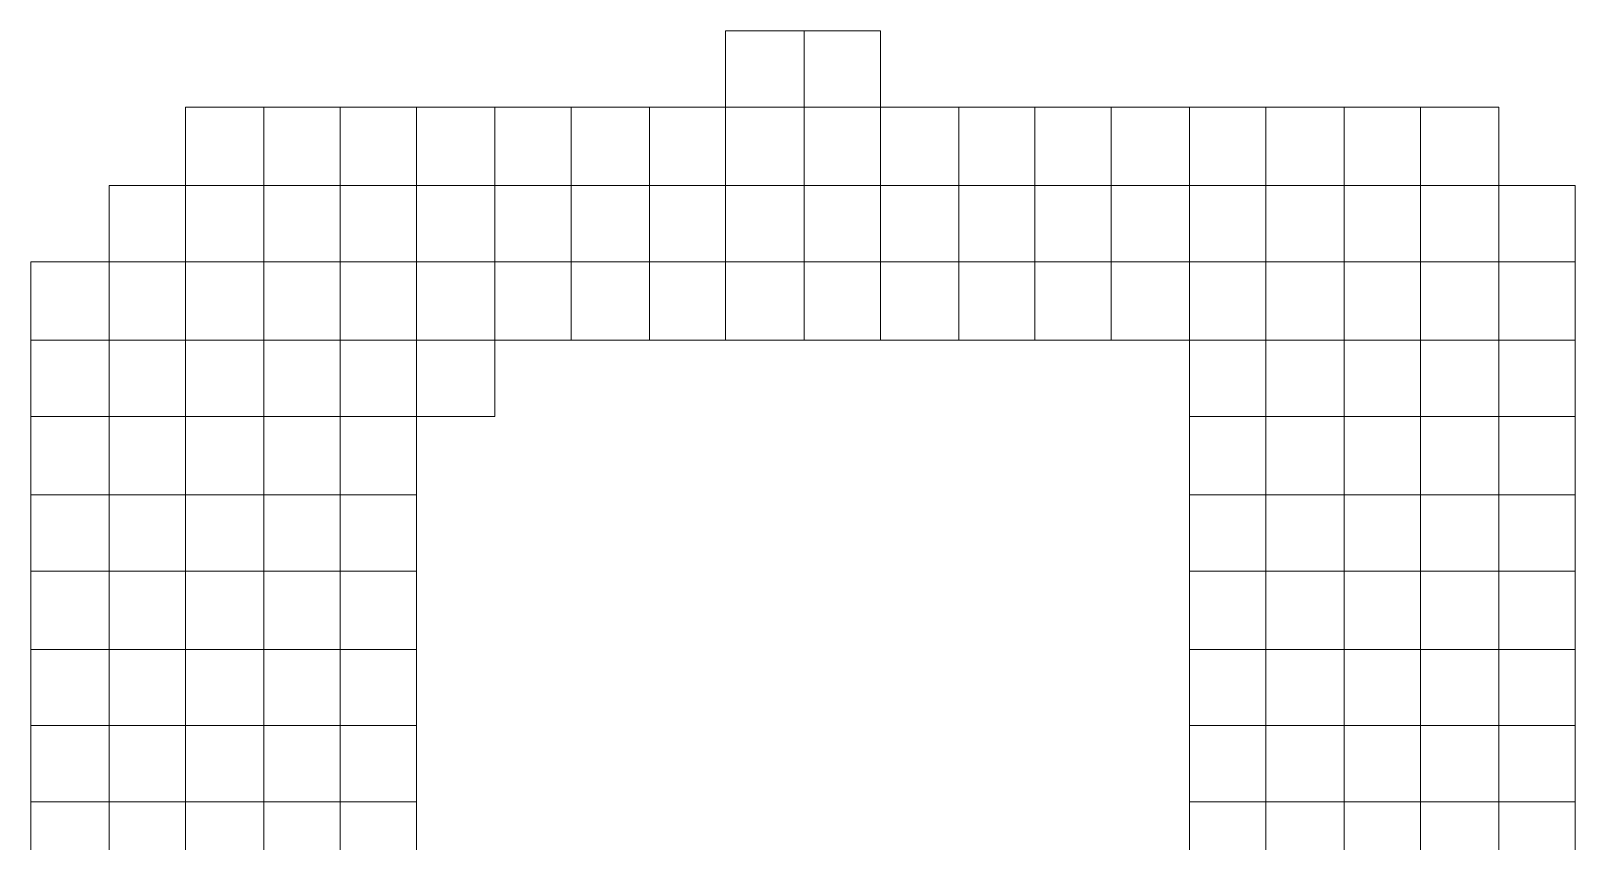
# Model space of a CAD drawing. Header units: millimetres. Extents: x -139 to 75, y -28 to 93.
# Drawn here: x -92.636 to -90.835, y 52.281 to 53.226 of the extents above; entities that cross this region are included whole.
import ezdxf

# ---------------------------------------------------------------- set-up
doc = ezdxf.new("R2010")
doc.units = ezdxf.units.MM
doc.header["$MEASUREMENT"] = 0
doc.layers.add('Layer 1', color=7, linetype='Continuous')

msp = doc.modelspace()

# ---------------------------------------------------------------- linework, layer by layer
at = {"layer": 'Layer 1', "color": 136, "lineweight": 0}
for points in [[(-91.8261, 53.1373), (-91.8261, 53.1373), (-91.8261, 53.2262), (-91.8261, 53.2262), (-91.8261, 53.2262), (-91.8261, 53.2262), (-91.7346, 53.2262), (-91.7346, 53.2262), (-91.7346, 53.2262), (-91.7346, 53.2262), (-91.7346, 53.1373), (-91.7346, 53.1373), (-91.7346, 53.1373), (-91.7346, 53.1373), (-91.8261, 53.1373), (-91.8261, 53.1373)], [(-91.7346, 53.1373), (-91.7346, 53.1373), (-91.7346, 53.2262), (-91.7346, 53.2262), (-91.7346, 53.2262), (-91.7346, 53.2262), (-91.6457, 53.2262), (-91.6457, 53.2262), (-91.6457, 53.2262), (-91.6457, 53.2262), (-91.6457, 53.1373), (-91.6457, 53.1373), (-91.6457, 53.1373), (-91.6457, 53.1373), (-91.7346, 53.1373), (-91.7346, 53.1373)], [(-92.456, 53.0459), (-92.456, 53.0459), (-92.456, 53.1373), (-92.456, 53.1373), (-92.456, 53.1373), (-92.456, 53.1373), (-92.3646, 53.1373), (-92.3646, 53.1373), (-92.3646, 53.1373), (-92.3646, 53.1373), (-92.3646, 53.0459), (-92.3646, 53.0459), (-92.3646, 53.0459), (-92.3646, 53.0459), (-92.456, 53.0459), (-92.456, 53.0459)], [(-92.3646, 53.0459), (-92.3646, 53.0459), (-92.3646, 53.1373), (-92.3646, 53.1373), (-92.3646, 53.1373), (-92.3646, 53.1373), (-92.2757, 53.1373), (-92.2757, 53.1373), (-92.2757, 53.1373), (-92.2757, 53.1373), (-92.2757, 53.0459), (-92.2757, 53.0459), (-92.2757, 53.0459), (-92.2757, 53.0459), (-92.3646, 53.0459), (-92.3646, 53.0459)], [(-92.2757, 53.0459), (-92.2757, 53.0459), (-92.2757, 53.1373), (-92.2757, 53.1373), (-92.2757, 53.1373), (-92.2757, 53.1373), (-92.1868, 53.1373), (-92.1868, 53.1373), (-92.1868, 53.1373), (-92.1868, 53.1373), (-92.1868, 53.0459), (-92.1868, 53.0459), (-92.1868, 53.0459), (-92.1868, 53.0459), (-92.2757, 53.0459), (-92.2757, 53.0459)], [(-92.1868, 53.0459), (-92.1868, 53.0459), (-92.1868, 53.1373), (-92.1868, 53.1373), (-92.1868, 53.1373), (-92.1868, 53.1373), (-92.0953, 53.1373), (-92.0953, 53.1373), (-92.0953, 53.1373), (-92.0953, 53.1373), (-92.0953, 53.0459), (-92.0953, 53.0459), (-92.0953, 53.0459), (-92.0953, 53.0459), (-92.1868, 53.0459), (-92.1868, 53.0459)], [(-92.0953, 53.0459), (-92.0953, 53.0459), (-92.0953, 53.1373), (-92.0953, 53.1373), (-92.0953, 53.1373), (-92.0953, 53.1373), (-92.0064, 53.1373), (-92.0064, 53.1373), (-92.0064, 53.1373), (-92.0064, 53.1373), (-92.0064, 53.0459), (-92.0064, 53.0459), (-92.0064, 53.0459), (-92.0064, 53.0459), (-92.0953, 53.0459), (-92.0953, 53.0459)], [(-92.0064, 53.0459), (-92.0064, 53.0459), (-92.0064, 53.1373), (-92.0064, 53.1373), (-92.0064, 53.1373), (-92.0064, 53.1373), (-91.915, 53.1373), (-91.915, 53.1373), (-91.915, 53.1373), (-91.915, 53.1373), (-91.915, 53.0459), (-91.915, 53.0459), (-91.915, 53.0459), (-91.915, 53.0459), (-92.0064, 53.0459), (-92.0064, 53.0459)], [(-91.915, 53.0459), (-91.915, 53.0459), (-91.915, 53.1373), (-91.915, 53.1373), (-91.915, 53.1373), (-91.915, 53.1373), (-91.8261, 53.1373), (-91.8261, 53.1373), (-91.8261, 53.1373), (-91.8261, 53.1373), (-91.8261, 53.0459), (-91.8261, 53.0459), (-91.8261, 53.0459), (-91.8261, 53.0459), (-91.915, 53.0459), (-91.915, 53.0459)], [(-91.8261, 53.0459), (-91.8261, 53.0459), (-91.8261, 53.1373), (-91.8261, 53.1373), (-91.8261, 53.1373), (-91.8261, 53.1373), (-91.7346, 53.1373), (-91.7346, 53.1373), (-91.7346, 53.1373), (-91.7346, 53.1373), (-91.7346, 53.0459), (-91.7346, 53.0459), (-91.7346, 53.0459), (-91.7346, 53.0459), (-91.8261, 53.0459), (-91.8261, 53.0459)], [(-91.7346, 53.0459), (-91.7346, 53.0459), (-91.7346, 53.1373), (-91.7346, 53.1373), (-91.7346, 53.1373), (-91.7346, 53.1373), (-91.6457, 53.1373), (-91.6457, 53.1373), (-91.6457, 53.1373), (-91.6457, 53.1373), (-91.6457, 53.0459), (-91.6457, 53.0459), (-91.6457, 53.0459), (-91.6457, 53.0459), (-91.7346, 53.0459), (-91.7346, 53.0459)], [(-91.6457, 53.0459), (-91.6457, 53.0459), (-91.6457, 53.1373), (-91.6457, 53.1373), (-91.6457, 53.1373), (-91.6457, 53.1373), (-91.5543, 53.1373), (-91.5543, 53.1373), (-91.5543, 53.1373), (-91.5543, 53.1373), (-91.5543, 53.0459), (-91.5543, 53.0459), (-91.5543, 53.0459), (-91.5543, 53.0459), (-91.6457, 53.0459), (-91.6457, 53.0459)], [(-91.5543, 53.0459), (-91.5543, 53.0459), (-91.5543, 53.1373), (-91.5543, 53.1373), (-91.5543, 53.1373), (-91.5543, 53.1373), (-91.4654, 53.1373), (-91.4654, 53.1373), (-91.4654, 53.1373), (-91.4654, 53.1373), (-91.4654, 53.0459), (-91.4654, 53.0459), (-91.4654, 53.0459), (-91.4654, 53.0459), (-91.5543, 53.0459), (-91.5543, 53.0459)], [(-91.4654, 53.0459), (-91.4654, 53.0459), (-91.4654, 53.1373), (-91.4654, 53.1373), (-91.4654, 53.1373), (-91.4654, 53.1373), (-91.3765, 53.1373), (-91.3765, 53.1373), (-91.3765, 53.1373), (-91.3765, 53.1373), (-91.3765, 53.0459), (-91.3765, 53.0459), (-91.3765, 53.0459), (-91.3765, 53.0459), (-91.4654, 53.0459), (-91.4654, 53.0459)], [(-91.3765, 53.0459), (-91.3765, 53.0459), (-91.3765, 53.1373), (-91.3765, 53.1373), (-91.3765, 53.1373), (-91.3765, 53.1373), (-91.2851, 53.1373), (-91.2851, 53.1373), (-91.2851, 53.1373), (-91.2851, 53.1373), (-91.2851, 53.0459), (-91.2851, 53.0459), (-91.2851, 53.0459), (-91.2851, 53.0459), (-91.3765, 53.0459), (-91.3765, 53.0459)], [(-91.2851, 53.0459), (-91.2851, 53.0459), (-91.2851, 53.1373), (-91.2851, 53.1373), (-91.2851, 53.1373), (-91.2851, 53.1373), (-91.1962, 53.1373), (-91.1962, 53.1373), (-91.1962, 53.1373), (-91.1962, 53.1373), (-91.1962, 53.0459), (-91.1962, 53.0459), (-91.1962, 53.0459), (-91.1962, 53.0459), (-91.2851, 53.0459), (-91.2851, 53.0459)], [(-91.1962, 53.0459), (-91.1962, 53.0459), (-91.1962, 53.1373), (-91.1962, 53.1373), (-91.1962, 53.1373), (-91.1962, 53.1373), (-91.1047, 53.1373), (-91.1047, 53.1373), (-91.1047, 53.1373), (-91.1047, 53.1373), (-91.1047, 53.0459), (-91.1047, 53.0459), (-91.1047, 53.0459), (-91.1047, 53.0459), (-91.1962, 53.0459), (-91.1962, 53.0459)], [(-91.1047, 53.0459), (-91.1047, 53.0459), (-91.1047, 53.1373), (-91.1047, 53.1373), (-91.1047, 53.1373), (-91.1047, 53.1373), (-91.0158, 53.1373), (-91.0158, 53.1373), (-91.0158, 53.1373), (-91.0158, 53.1373), (-91.0158, 53.0459), (-91.0158, 53.0459), (-91.0158, 53.0459), (-91.0158, 53.0459), (-91.1047, 53.0459), (-91.1047, 53.0459)], [(-91.0158, 53.0459), (-91.0158, 53.0459), (-91.0158, 53.1373), (-91.0158, 53.1373), (-91.0158, 53.1373), (-91.0158, 53.1373), (-90.9244, 53.1373), (-90.9244, 53.1373), (-90.9244, 53.1373), (-90.9244, 53.1373), (-90.9244, 53.0459), (-90.9244, 53.0459), (-90.9244, 53.0459), (-90.9244, 53.0459), (-91.0158, 53.0459), (-91.0158, 53.0459)], [(-92.5449, 52.957), (-92.5449, 52.957), (-92.5449, 53.0459), (-92.5449, 53.0459), (-92.5449, 53.0459), (-92.5449, 53.0459), (-92.456, 53.0459), (-92.456, 53.0459), (-92.456, 53.0459), (-92.456, 53.0459), (-92.456, 52.957), (-92.456, 52.957), (-92.456, 52.957), (-92.456, 52.957), (-92.5449, 52.957), (-92.5449, 52.957)], [(-92.456, 52.957), (-92.456, 52.957), (-92.456, 53.0459), (-92.456, 53.0459), (-92.456, 53.0459), (-92.456, 53.0459), (-92.3646, 53.0459), (-92.3646, 53.0459), (-92.3646, 53.0459), (-92.3646, 53.0459), (-92.3646, 52.957), (-92.3646, 52.957), (-92.3646, 52.957), (-92.3646, 52.957), (-92.456, 52.957), (-92.456, 52.957)], [(-92.3646, 52.957), (-92.3646, 52.957), (-92.3646, 53.0459), (-92.3646, 53.0459), (-92.3646, 53.0459), (-92.3646, 53.0459), (-92.2757, 53.0459), (-92.2757, 53.0459), (-92.2757, 53.0459), (-92.2757, 53.0459), (-92.2757, 52.957), (-92.2757, 52.957), (-92.2757, 52.957), (-92.2757, 52.957), (-92.3646, 52.957), (-92.3646, 52.957)], [(-92.2757, 52.957), (-92.2757, 52.957), (-92.2757, 53.0459), (-92.2757, 53.0459), (-92.2757, 53.0459), (-92.2757, 53.0459), (-92.1868, 53.0459), (-92.1868, 53.0459), (-92.1868, 53.0459), (-92.1868, 53.0459), (-92.1868, 52.957), (-92.1868, 52.957), (-92.1868, 52.957), (-92.1868, 52.957), (-92.2757, 52.957), (-92.2757, 52.957)], [(-92.1868, 52.957), (-92.1868, 52.957), (-92.1868, 53.0459), (-92.1868, 53.0459), (-92.1868, 53.0459), (-92.1868, 53.0459), (-92.0953, 53.0459), (-92.0953, 53.0459), (-92.0953, 53.0459), (-92.0953, 53.0459), (-92.0953, 52.957), (-92.0953, 52.957), (-92.0953, 52.957), (-92.0953, 52.957), (-92.1868, 52.957), (-92.1868, 52.957)], [(-92.0953, 52.957), (-92.0953, 52.957), (-92.0953, 53.0459), (-92.0953, 53.0459), (-92.0953, 53.0459), (-92.0953, 53.0459), (-92.0064, 53.0459), (-92.0064, 53.0459), (-92.0064, 53.0459), (-92.0064, 53.0459), (-92.0064, 52.957), (-92.0064, 52.957), (-92.0064, 52.957), (-92.0064, 52.957), (-92.0953, 52.957), (-92.0953, 52.957)], [(-92.0064, 52.957), (-92.0064, 52.957), (-92.0064, 53.0459), (-92.0064, 53.0459), (-92.0064, 53.0459), (-92.0064, 53.0459), (-91.915, 53.0459), (-91.915, 53.0459), (-91.915, 53.0459), (-91.915, 53.0459), (-91.915, 52.957), (-91.915, 52.957), (-91.915, 52.957), (-91.915, 52.957), (-92.0064, 52.957), (-92.0064, 52.957)], [(-91.915, 52.957), (-91.915, 52.957), (-91.915, 53.0459), (-91.915, 53.0459), (-91.915, 53.0459), (-91.915, 53.0459), (-91.8261, 53.0459), (-91.8261, 53.0459), (-91.8261, 53.0459), (-91.8261, 53.0459), (-91.8261, 52.957), (-91.8261, 52.957), (-91.8261, 52.957), (-91.8261, 52.957), (-91.915, 52.957), (-91.915, 52.957)], [(-91.8261, 52.957), (-91.8261, 52.957), (-91.8261, 53.0459), (-91.8261, 53.0459), (-91.8261, 53.0459), (-91.8261, 53.0459), (-91.7346, 53.0459), (-91.7346, 53.0459), (-91.7346, 53.0459), (-91.7346, 53.0459), (-91.7346, 52.957), (-91.7346, 52.957), (-91.7346, 52.957), (-91.7346, 52.957), (-91.8261, 52.957), (-91.8261, 52.957)], [(-91.7346, 52.957), (-91.7346, 52.957), (-91.7346, 53.0459), (-91.7346, 53.0459), (-91.7346, 53.0459), (-91.7346, 53.0459), (-91.6457, 53.0459), (-91.6457, 53.0459), (-91.6457, 53.0459), (-91.6457, 53.0459), (-91.6457, 52.957), (-91.6457, 52.957), (-91.6457, 52.957), (-91.6457, 52.957), (-91.7346, 52.957), (-91.7346, 52.957)], [(-91.6457, 52.957), (-91.6457, 52.957), (-91.6457, 53.0459), (-91.6457, 53.0459), (-91.6457, 53.0459), (-91.6457, 53.0459), (-91.5543, 53.0459), (-91.5543, 53.0459), (-91.5543, 53.0459), (-91.5543, 53.0459), (-91.5543, 52.957), (-91.5543, 52.957), (-91.5543, 52.957), (-91.5543, 52.957), (-91.6457, 52.957), (-91.6457, 52.957)], [(-91.5543, 52.957), (-91.5543, 52.957), (-91.5543, 53.0459), (-91.5543, 53.0459), (-91.5543, 53.0459), (-91.5543, 53.0459), (-91.4654, 53.0459), (-91.4654, 53.0459), (-91.4654, 53.0459), (-91.4654, 53.0459), (-91.4654, 52.957), (-91.4654, 52.957), (-91.4654, 52.957), (-91.4654, 52.957), (-91.5543, 52.957), (-91.5543, 52.957)], [(-91.4654, 52.957), (-91.4654, 52.957), (-91.4654, 53.0459), (-91.4654, 53.0459), (-91.4654, 53.0459), (-91.4654, 53.0459), (-91.3765, 53.0459), (-91.3765, 53.0459), (-91.3765, 53.0459), (-91.3765, 53.0459), (-91.3765, 52.957), (-91.3765, 52.957), (-91.3765, 52.957), (-91.3765, 52.957), (-91.4654, 52.957), (-91.4654, 52.957)], [(-91.3765, 52.957), (-91.3765, 52.957), (-91.3765, 53.0459), (-91.3765, 53.0459), (-91.3765, 53.0459), (-91.3765, 53.0459), (-91.2851, 53.0459), (-91.2851, 53.0459), (-91.2851, 53.0459), (-91.2851, 53.0459), (-91.2851, 52.957), (-91.2851, 52.957), (-91.2851, 52.957), (-91.2851, 52.957), (-91.3765, 52.957), (-91.3765, 52.957)], [(-91.2851, 52.957), (-91.2851, 52.957), (-91.2851, 53.0459), (-91.2851, 53.0459), (-91.2851, 53.0459), (-91.2851, 53.0459), (-91.1962, 53.0459), (-91.1962, 53.0459), (-91.1962, 53.0459), (-91.1962, 53.0459), (-91.1962, 52.957), (-91.1962, 52.957), (-91.1962, 52.957), (-91.1962, 52.957), (-91.2851, 52.957), (-91.2851, 52.957)], [(-91.1962, 52.957), (-91.1962, 52.957), (-91.1962, 53.0459), (-91.1962, 53.0459), (-91.1962, 53.0459), (-91.1962, 53.0459), (-91.1047, 53.0459), (-91.1047, 53.0459), (-91.1047, 53.0459), (-91.1047, 53.0459), (-91.1047, 52.957), (-91.1047, 52.957), (-91.1047, 52.957), (-91.1047, 52.957), (-91.1962, 52.957), (-91.1962, 52.957)], [(-91.1047, 52.957), (-91.1047, 52.957), (-91.1047, 53.0459), (-91.1047, 53.0459), (-91.1047, 53.0459), (-91.1047, 53.0459), (-91.0158, 53.0459), (-91.0158, 53.0459), (-91.0158, 53.0459), (-91.0158, 53.0459), (-91.0158, 52.957), (-91.0158, 52.957), (-91.0158, 52.957), (-91.0158, 52.957), (-91.1047, 52.957), (-91.1047, 52.957)], [(-91.0158, 52.957), (-91.0158, 52.957), (-91.0158, 53.0459), (-91.0158, 53.0459), (-91.0158, 53.0459), (-91.0158, 53.0459), (-90.9244, 53.0459), (-90.9244, 53.0459), (-90.9244, 53.0459), (-90.9244, 53.0459), (-90.9244, 52.957), (-90.9244, 52.957), (-90.9244, 52.957), (-90.9244, 52.957), (-91.0158, 52.957), (-91.0158, 52.957)], [(-90.9244, 52.957), (-90.9244, 52.957), (-90.9244, 53.0459), (-90.9244, 53.0459), (-90.9244, 53.0459), (-90.9244, 53.0459), (-90.8355, 53.0459), (-90.8355, 53.0459), (-90.8355, 53.0459), (-90.8355, 53.0459), (-90.8355, 52.957), (-90.8355, 52.957), (-90.8355, 52.957), (-90.8355, 52.957), (-90.9244, 52.957), (-90.9244, 52.957)], [(-92.6363, 52.8655), (-92.6363, 52.8655), (-92.6363, 52.957), (-92.6363, 52.957), (-92.6363, 52.957), (-92.6363, 52.957), (-92.5449, 52.957), (-92.5449, 52.957), (-92.5449, 52.957), (-92.5449, 52.957), (-92.5449, 52.8655), (-92.5449, 52.8655), (-92.5449, 52.8655), (-92.5449, 52.8655), (-92.6363, 52.8655), (-92.6363, 52.8655)], [(-92.5449, 52.8655), (-92.5449, 52.8655), (-92.5449, 52.957), (-92.5449, 52.957), (-92.5449, 52.957), (-92.5449, 52.957), (-92.456, 52.957), (-92.456, 52.957), (-92.456, 52.957), (-92.456, 52.957), (-92.456, 52.8655), (-92.456, 52.8655), (-92.456, 52.8655), (-92.456, 52.8655), (-92.5449, 52.8655), (-92.5449, 52.8655)], [(-92.456, 52.8655), (-92.456, 52.8655), (-92.456, 52.957), (-92.456, 52.957), (-92.456, 52.957), (-92.456, 52.957), (-92.3646, 52.957), (-92.3646, 52.957), (-92.3646, 52.957), (-92.3646, 52.957), (-92.3646, 52.8655), (-92.3646, 52.8655), (-92.3646, 52.8655), (-92.3646, 52.8655), (-92.456, 52.8655), (-92.456, 52.8655)], [(-92.3646, 52.8655), (-92.3646, 52.8655), (-92.3646, 52.957), (-92.3646, 52.957), (-92.3646, 52.957), (-92.3646, 52.957), (-92.2757, 52.957), (-92.2757, 52.957), (-92.2757, 52.957), (-92.2757, 52.957), (-92.2757, 52.8655), (-92.2757, 52.8655), (-92.2757, 52.8655), (-92.2757, 52.8655), (-92.3646, 52.8655), (-92.3646, 52.8655)], [(-92.2757, 52.8655), (-92.2757, 52.8655), (-92.2757, 52.957), (-92.2757, 52.957), (-92.2757, 52.957), (-92.2757, 52.957), (-92.1868, 52.957), (-92.1868, 52.957), (-92.1868, 52.957), (-92.1868, 52.957), (-92.1868, 52.8655), (-92.1868, 52.8655), (-92.1868, 52.8655), (-92.1868, 52.8655), (-92.2757, 52.8655), (-92.2757, 52.8655)], [(-92.1868, 52.8655), (-92.1868, 52.8655), (-92.1868, 52.957), (-92.1868, 52.957), (-92.1868, 52.957), (-92.1868, 52.957), (-92.0953, 52.957), (-92.0953, 52.957), (-92.0953, 52.957), (-92.0953, 52.957), (-92.0953, 52.8655), (-92.0953, 52.8655), (-92.0953, 52.8655), (-92.0953, 52.8655), (-92.1868, 52.8655), (-92.1868, 52.8655)], [(-92.0953, 52.8655), (-92.0953, 52.8655), (-92.0953, 52.957), (-92.0953, 52.957), (-92.0953, 52.957), (-92.0953, 52.957), (-92.0064, 52.957), (-92.0064, 52.957), (-92.0064, 52.957), (-92.0064, 52.957), (-92.0064, 52.8655), (-92.0064, 52.8655), (-92.0064, 52.8655), (-92.0064, 52.8655), (-92.0953, 52.8655), (-92.0953, 52.8655)], [(-92.0064, 52.8655), (-92.0064, 52.8655), (-92.0064, 52.957), (-92.0064, 52.957), (-92.0064, 52.957), (-92.0064, 52.957), (-91.915, 52.957), (-91.915, 52.957), (-91.915, 52.957), (-91.915, 52.957), (-91.915, 52.8655), (-91.915, 52.8655), (-91.915, 52.8655), (-91.915, 52.8655), (-92.0064, 52.8655), (-92.0064, 52.8655)], [(-91.915, 52.8655), (-91.915, 52.8655), (-91.915, 52.957), (-91.915, 52.957), (-91.915, 52.957), (-91.915, 52.957), (-91.8261, 52.957), (-91.8261, 52.957), (-91.8261, 52.957), (-91.8261, 52.957), (-91.8261, 52.8655), (-91.8261, 52.8655), (-91.8261, 52.8655), (-91.8261, 52.8655), (-91.915, 52.8655), (-91.915, 52.8655)], [(-91.8261, 52.8655), (-91.8261, 52.8655), (-91.8261, 52.957), (-91.8261, 52.957), (-91.8261, 52.957), (-91.8261, 52.957), (-91.7346, 52.957), (-91.7346, 52.957), (-91.7346, 52.957), (-91.7346, 52.957), (-91.7346, 52.8655), (-91.7346, 52.8655), (-91.7346, 52.8655), (-91.7346, 52.8655), (-91.8261, 52.8655), (-91.8261, 52.8655)], [(-91.7346, 52.8655), (-91.7346, 52.8655), (-91.7346, 52.957), (-91.7346, 52.957), (-91.7346, 52.957), (-91.7346, 52.957), (-91.6457, 52.957), (-91.6457, 52.957), (-91.6457, 52.957), (-91.6457, 52.957), (-91.6457, 52.8655), (-91.6457, 52.8655), (-91.6457, 52.8655), (-91.6457, 52.8655), (-91.7346, 52.8655), (-91.7346, 52.8655)], [(-91.6457, 52.8655), (-91.6457, 52.8655), (-91.6457, 52.957), (-91.6457, 52.957), (-91.6457, 52.957), (-91.6457, 52.957), (-91.5543, 52.957), (-91.5543, 52.957), (-91.5543, 52.957), (-91.5543, 52.957), (-91.5543, 52.8655), (-91.5543, 52.8655), (-91.5543, 52.8655), (-91.5543, 52.8655), (-91.6457, 52.8655), (-91.6457, 52.8655)], [(-91.5543, 52.8655), (-91.5543, 52.8655), (-91.5543, 52.957), (-91.5543, 52.957), (-91.5543, 52.957), (-91.5543, 52.957), (-91.4654, 52.957), (-91.4654, 52.957), (-91.4654, 52.957), (-91.4654, 52.957), (-91.4654, 52.8655), (-91.4654, 52.8655), (-91.4654, 52.8655), (-91.4654, 52.8655), (-91.5543, 52.8655), (-91.5543, 52.8655)], [(-91.4654, 52.8655), (-91.4654, 52.8655), (-91.4654, 52.957), (-91.4654, 52.957), (-91.4654, 52.957), (-91.4654, 52.957), (-91.3765, 52.957), (-91.3765, 52.957), (-91.3765, 52.957), (-91.3765, 52.957), (-91.3765, 52.8655), (-91.3765, 52.8655), (-91.3765, 52.8655), (-91.3765, 52.8655), (-91.4654, 52.8655), (-91.4654, 52.8655)], [(-91.3765, 52.8655), (-91.3765, 52.8655), (-91.3765, 52.957), (-91.3765, 52.957), (-91.3765, 52.957), (-91.3765, 52.957), (-91.2851, 52.957), (-91.2851, 52.957), (-91.2851, 52.957), (-91.2851, 52.957), (-91.2851, 52.8655), (-91.2851, 52.8655), (-91.2851, 52.8655), (-91.2851, 52.8655), (-91.3765, 52.8655), (-91.3765, 52.8655)], [(-91.2851, 52.8655), (-91.2851, 52.8655), (-91.2851, 52.957), (-91.2851, 52.957), (-91.2851, 52.957), (-91.2851, 52.957), (-91.1962, 52.957), (-91.1962, 52.957), (-91.1962, 52.957), (-91.1962, 52.957), (-91.1962, 52.8655), (-91.1962, 52.8655), (-91.1962, 52.8655), (-91.1962, 52.8655), (-91.2851, 52.8655), (-91.2851, 52.8655)], [(-91.1962, 52.8655), (-91.1962, 52.8655), (-91.1962, 52.957), (-91.1962, 52.957), (-91.1962, 52.957), (-91.1962, 52.957), (-91.1047, 52.957), (-91.1047, 52.957), (-91.1047, 52.957), (-91.1047, 52.957), (-91.1047, 52.8655), (-91.1047, 52.8655), (-91.1047, 52.8655), (-91.1047, 52.8655), (-91.1962, 52.8655), (-91.1962, 52.8655)], [(-91.1047, 52.8655), (-91.1047, 52.8655), (-91.1047, 52.957), (-91.1047, 52.957), (-91.1047, 52.957), (-91.1047, 52.957), (-91.0158, 52.957), (-91.0158, 52.957), (-91.0158, 52.957), (-91.0158, 52.957), (-91.0158, 52.8655), (-91.0158, 52.8655), (-91.0158, 52.8655), (-91.0158, 52.8655), (-91.1047, 52.8655), (-91.1047, 52.8655)], [(-91.0158, 52.8655), (-91.0158, 52.8655), (-91.0158, 52.957), (-91.0158, 52.957), (-91.0158, 52.957), (-91.0158, 52.957), (-90.9244, 52.957), (-90.9244, 52.957), (-90.9244, 52.957), (-90.9244, 52.957), (-90.9244, 52.8655), (-90.9244, 52.8655), (-90.9244, 52.8655), (-90.9244, 52.8655), (-91.0158, 52.8655), (-91.0158, 52.8655)], [(-90.9244, 52.8655), (-90.9244, 52.8655), (-90.9244, 52.957), (-90.9244, 52.957), (-90.9244, 52.957), (-90.9244, 52.957), (-90.8355, 52.957), (-90.8355, 52.957), (-90.8355, 52.957), (-90.8355, 52.957), (-90.8355, 52.8655), (-90.8355, 52.8655), (-90.8355, 52.8655), (-90.8355, 52.8655), (-90.9244, 52.8655), (-90.9244, 52.8655)], [(-92.6363, 52.7766), (-92.6363, 52.7766), (-92.6363, 52.8655), (-92.6363, 52.8655), (-92.6363, 52.8655), (-92.6363, 52.8655), (-92.5449, 52.8655), (-92.5449, 52.8655), (-92.5449, 52.8655), (-92.5449, 52.8655), (-92.5449, 52.7766), (-92.5449, 52.7766), (-92.5449, 52.7766), (-92.5449, 52.7766), (-92.6363, 52.7766), (-92.6363, 52.7766)], [(-92.5449, 52.7766), (-92.5449, 52.7766), (-92.5449, 52.8655), (-92.5449, 52.8655), (-92.5449, 52.8655), (-92.5449, 52.8655), (-92.456, 52.8655), (-92.456, 52.8655), (-92.456, 52.8655), (-92.456, 52.8655), (-92.456, 52.7766), (-92.456, 52.7766), (-92.456, 52.7766), (-92.456, 52.7766), (-92.5449, 52.7766), (-92.5449, 52.7766)], [(-92.456, 52.7766), (-92.456, 52.7766), (-92.456, 52.8655), (-92.456, 52.8655), (-92.456, 52.8655), (-92.456, 52.8655), (-92.3646, 52.8655), (-92.3646, 52.8655), (-92.3646, 52.8655), (-92.3646, 52.8655), (-92.3646, 52.7766), (-92.3646, 52.7766), (-92.3646, 52.7766), (-92.3646, 52.7766), (-92.456, 52.7766), (-92.456, 52.7766)], [(-92.3646, 52.7766), (-92.3646, 52.7766), (-92.3646, 52.8655), (-92.3646, 52.8655), (-92.3646, 52.8655), (-92.3646, 52.8655), (-92.2757, 52.8655), (-92.2757, 52.8655), (-92.2757, 52.8655), (-92.2757, 52.8655), (-92.2757, 52.7766), (-92.2757, 52.7766), (-92.2757, 52.7766), (-92.2757, 52.7766), (-92.3646, 52.7766), (-92.3646, 52.7766)], [(-92.2757, 52.7766), (-92.2757, 52.7766), (-92.2757, 52.8655), (-92.2757, 52.8655), (-92.2757, 52.8655), (-92.2757, 52.8655), (-92.1868, 52.8655), (-92.1868, 52.8655), (-92.1868, 52.8655), (-92.1868, 52.8655), (-92.1868, 52.7766), (-92.1868, 52.7766), (-92.1868, 52.7766), (-92.1868, 52.7766), (-92.2757, 52.7766), (-92.2757, 52.7766)], [(-92.1868, 52.7766), (-92.1868, 52.7766), (-92.1868, 52.8655), (-92.1868, 52.8655), (-92.1868, 52.8655), (-92.1868, 52.8655), (-92.0953, 52.8655), (-92.0953, 52.8655), (-92.0953, 52.8655), (-92.0953, 52.8655), (-92.0953, 52.7766), (-92.0953, 52.7766), (-92.0953, 52.7766), (-92.0953, 52.7766), (-92.1868, 52.7766), (-92.1868, 52.7766)], [(-91.2851, 52.7766), (-91.2851, 52.7766), (-91.2851, 52.8655), (-91.2851, 52.8655), (-91.2851, 52.8655), (-91.2851, 52.8655), (-91.1962, 52.8655), (-91.1962, 52.8655), (-91.1962, 52.8655), (-91.1962, 52.8655), (-91.1962, 52.7766), (-91.1962, 52.7766), (-91.1962, 52.7766), (-91.1962, 52.7766), (-91.2851, 52.7766), (-91.2851, 52.7766)], [(-91.1962, 52.7766), (-91.1962, 52.7766), (-91.1962, 52.8655), (-91.1962, 52.8655), (-91.1962, 52.8655), (-91.1962, 52.8655), (-91.1047, 52.8655), (-91.1047, 52.8655), (-91.1047, 52.8655), (-91.1047, 52.8655), (-91.1047, 52.7766), (-91.1047, 52.7766), (-91.1047, 52.7766), (-91.1047, 52.7766), (-91.1962, 52.7766), (-91.1962, 52.7766)], [(-91.1047, 52.7766), (-91.1047, 52.7766), (-91.1047, 52.8655), (-91.1047, 52.8655), (-91.1047, 52.8655), (-91.1047, 52.8655), (-91.0158, 52.8655), (-91.0158, 52.8655), (-91.0158, 52.8655), (-91.0158, 52.8655), (-91.0158, 52.7766), (-91.0158, 52.7766), (-91.0158, 52.7766), (-91.0158, 52.7766), (-91.1047, 52.7766), (-91.1047, 52.7766)], [(-91.0158, 52.7766), (-91.0158, 52.7766), (-91.0158, 52.8655), (-91.0158, 52.8655), (-91.0158, 52.8655), (-91.0158, 52.8655), (-90.9244, 52.8655), (-90.9244, 52.8655), (-90.9244, 52.8655), (-90.9244, 52.8655), (-90.9244, 52.7766), (-90.9244, 52.7766), (-90.9244, 52.7766), (-90.9244, 52.7766), (-91.0158, 52.7766), (-91.0158, 52.7766)], [(-90.9244, 52.7766), (-90.9244, 52.7766), (-90.9244, 52.8655), (-90.9244, 52.8655), (-90.9244, 52.8655), (-90.9244, 52.8655), (-90.8355, 52.8655), (-90.8355, 52.8655), (-90.8355, 52.8655), (-90.8355, 52.8655), (-90.8355, 52.7766), (-90.8355, 52.7766), (-90.8355, 52.7766), (-90.8355, 52.7766), (-90.9244, 52.7766), (-90.9244, 52.7766)], [(-92.6363, 52.6852), (-92.6363, 52.6852), (-92.6363, 52.7766), (-92.6363, 52.7766), (-92.6363, 52.7766), (-92.6363, 52.7766), (-92.5449, 52.7766), (-92.5449, 52.7766), (-92.5449, 52.7766), (-92.5449, 52.7766), (-92.5449, 52.6852), (-92.5449, 52.6852), (-92.5449, 52.6852), (-92.5449, 52.6852), (-92.6363, 52.6852), (-92.6363, 52.6852)], [(-92.5449, 52.6852), (-92.5449, 52.6852), (-92.5449, 52.7766), (-92.5449, 52.7766), (-92.5449, 52.7766), (-92.5449, 52.7766), (-92.456, 52.7766), (-92.456, 52.7766), (-92.456, 52.7766), (-92.456, 52.7766), (-92.456, 52.6852), (-92.456, 52.6852), (-92.456, 52.6852), (-92.456, 52.6852), (-92.5449, 52.6852), (-92.5449, 52.6852)], [(-92.456, 52.6852), (-92.456, 52.6852), (-92.456, 52.7766), (-92.456, 52.7766), (-92.456, 52.7766), (-92.456, 52.7766), (-92.3646, 52.7766), (-92.3646, 52.7766), (-92.3646, 52.7766), (-92.3646, 52.7766), (-92.3646, 52.6852), (-92.3646, 52.6852), (-92.3646, 52.6852), (-92.3646, 52.6852), (-92.456, 52.6852), (-92.456, 52.6852)], [(-92.3646, 52.6852), (-92.3646, 52.6852), (-92.3646, 52.7766), (-92.3646, 52.7766), (-92.3646, 52.7766), (-92.3646, 52.7766), (-92.2757, 52.7766), (-92.2757, 52.7766), (-92.2757, 52.7766), (-92.2757, 52.7766), (-92.2757, 52.6852), (-92.2757, 52.6852), (-92.2757, 52.6852), (-92.2757, 52.6852), (-92.3646, 52.6852), (-92.3646, 52.6852)], [(-92.2757, 52.6852), (-92.2757, 52.6852), (-92.2757, 52.7766), (-92.2757, 52.7766), (-92.2757, 52.7766), (-92.2757, 52.7766), (-92.1868, 52.7766), (-92.1868, 52.7766), (-92.1868, 52.7766), (-92.1868, 52.7766), (-92.1868, 52.6852), (-92.1868, 52.6852), (-92.1868, 52.6852), (-92.1868, 52.6852), (-92.2757, 52.6852), (-92.2757, 52.6852)], [(-91.2851, 52.6852), (-91.2851, 52.6852), (-91.2851, 52.7766), (-91.2851, 52.7766), (-91.2851, 52.7766), (-91.2851, 52.7766), (-91.1962, 52.7766), (-91.1962, 52.7766), (-91.1962, 52.7766), (-91.1962, 52.7766), (-91.1962, 52.6852), (-91.1962, 52.6852), (-91.1962, 52.6852), (-91.1962, 52.6852), (-91.2851, 52.6852), (-91.2851, 52.6852)], [(-91.1962, 52.6852), (-91.1962, 52.6852), (-91.1962, 52.7766), (-91.1962, 52.7766), (-91.1962, 52.7766), (-91.1962, 52.7766), (-91.1047, 52.7766), (-91.1047, 52.7766), (-91.1047, 52.7766), (-91.1047, 52.7766), (-91.1047, 52.6852), (-91.1047, 52.6852), (-91.1047, 52.6852), (-91.1047, 52.6852), (-91.1962, 52.6852), (-91.1962, 52.6852)], [(-91.1047, 52.6852), (-91.1047, 52.6852), (-91.1047, 52.7766), (-91.1047, 52.7766), (-91.1047, 52.7766), (-91.1047, 52.7766), (-91.0158, 52.7766), (-91.0158, 52.7766), (-91.0158, 52.7766), (-91.0158, 52.7766), (-91.0158, 52.6852), (-91.0158, 52.6852), (-91.0158, 52.6852), (-91.0158, 52.6852), (-91.1047, 52.6852), (-91.1047, 52.6852)], [(-91.0158, 52.6852), (-91.0158, 52.6852), (-91.0158, 52.7766), (-91.0158, 52.7766), (-91.0158, 52.7766), (-91.0158, 52.7766), (-90.9244, 52.7766), (-90.9244, 52.7766), (-90.9244, 52.7766), (-90.9244, 52.7766), (-90.9244, 52.6852), (-90.9244, 52.6852), (-90.9244, 52.6852), (-90.9244, 52.6852), (-91.0158, 52.6852), (-91.0158, 52.6852)], [(-90.9244, 52.6852), (-90.9244, 52.6852), (-90.9244, 52.7766), (-90.9244, 52.7766), (-90.9244, 52.7766), (-90.9244, 52.7766), (-90.8355, 52.7766), (-90.8355, 52.7766), (-90.8355, 52.7766), (-90.8355, 52.7766), (-90.8355, 52.6852), (-90.8355, 52.6852), (-90.8355, 52.6852), (-90.8355, 52.6852), (-90.9244, 52.6852), (-90.9244, 52.6852)], [(-92.6363, 52.5963), (-92.6363, 52.5963), (-92.6363, 52.6852), (-92.6363, 52.6852), (-92.6363, 52.6852), (-92.6363, 52.6852), (-92.5449, 52.6852), (-92.5449, 52.6852), (-92.5449, 52.6852), (-92.5449, 52.6852), (-92.5449, 52.5963), (-92.5449, 52.5963), (-92.5449, 52.5963), (-92.5449, 52.5963), (-92.6363, 52.5963), (-92.6363, 52.5963)], [(-92.5449, 52.5963), (-92.5449, 52.5963), (-92.5449, 52.6852), (-92.5449, 52.6852), (-92.5449, 52.6852), (-92.5449, 52.6852), (-92.456, 52.6852), (-92.456, 52.6852), (-92.456, 52.6852), (-92.456, 52.6852), (-92.456, 52.5963), (-92.456, 52.5963), (-92.456, 52.5963), (-92.456, 52.5963), (-92.5449, 52.5963), (-92.5449, 52.5963)], [(-92.456, 52.5963), (-92.456, 52.5963), (-92.456, 52.6852), (-92.456, 52.6852), (-92.456, 52.6852), (-92.456, 52.6852), (-92.3646, 52.6852), (-92.3646, 52.6852), (-92.3646, 52.6852), (-92.3646, 52.6852), (-92.3646, 52.5963), (-92.3646, 52.5963), (-92.3646, 52.5963), (-92.3646, 52.5963), (-92.456, 52.5963), (-92.456, 52.5963)], [(-92.3646, 52.5963), (-92.3646, 52.5963), (-92.3646, 52.6852), (-92.3646, 52.6852), (-92.3646, 52.6852), (-92.3646, 52.6852), (-92.2757, 52.6852), (-92.2757, 52.6852), (-92.2757, 52.6852), (-92.2757, 52.6852), (-92.2757, 52.5963), (-92.2757, 52.5963), (-92.2757, 52.5963), (-92.2757, 52.5963), (-92.3646, 52.5963), (-92.3646, 52.5963)], [(-92.2757, 52.5963), (-92.2757, 52.5963), (-92.2757, 52.6852), (-92.2757, 52.6852), (-92.2757, 52.6852), (-92.2757, 52.6852), (-92.1868, 52.6852), (-92.1868, 52.6852), (-92.1868, 52.6852), (-92.1868, 52.6852), (-92.1868, 52.5963), (-92.1868, 52.5963), (-92.1868, 52.5963), (-92.1868, 52.5963), (-92.2757, 52.5963), (-92.2757, 52.5963)], [(-91.2851, 52.5963), (-91.2851, 52.5963), (-91.2851, 52.6852), (-91.2851, 52.6852), (-91.2851, 52.6852), (-91.2851, 52.6852), (-91.1962, 52.6852), (-91.1962, 52.6852), (-91.1962, 52.6852), (-91.1962, 52.6852), (-91.1962, 52.5963), (-91.1962, 52.5963), (-91.1962, 52.5963), (-91.1962, 52.5963), (-91.2851, 52.5963), (-91.2851, 52.5963)], [(-91.1962, 52.5963), (-91.1962, 52.5963), (-91.1962, 52.6852), (-91.1962, 52.6852), (-91.1962, 52.6852), (-91.1962, 52.6852), (-91.1047, 52.6852), (-91.1047, 52.6852), (-91.1047, 52.6852), (-91.1047, 52.6852), (-91.1047, 52.5963), (-91.1047, 52.5963), (-91.1047, 52.5963), (-91.1047, 52.5963), (-91.1962, 52.5963), (-91.1962, 52.5963)], [(-91.1047, 52.5963), (-91.1047, 52.5963), (-91.1047, 52.6852), (-91.1047, 52.6852), (-91.1047, 52.6852), (-91.1047, 52.6852), (-91.0158, 52.6852), (-91.0158, 52.6852), (-91.0158, 52.6852), (-91.0158, 52.6852), (-91.0158, 52.5963), (-91.0158, 52.5963), (-91.0158, 52.5963), (-91.0158, 52.5963), (-91.1047, 52.5963), (-91.1047, 52.5963)], [(-91.0158, 52.5963), (-91.0158, 52.5963), (-91.0158, 52.6852), (-91.0158, 52.6852), (-91.0158, 52.6852), (-91.0158, 52.6852), (-90.9244, 52.6852), (-90.9244, 52.6852), (-90.9244, 52.6852), (-90.9244, 52.6852), (-90.9244, 52.5963), (-90.9244, 52.5963), (-90.9244, 52.5963), (-90.9244, 52.5963), (-91.0158, 52.5963), (-91.0158, 52.5963)], [(-90.9244, 52.5963), (-90.9244, 52.5963), (-90.9244, 52.6852), (-90.9244, 52.6852), (-90.9244, 52.6852), (-90.9244, 52.6852), (-90.8355, 52.6852), (-90.8355, 52.6852), (-90.8355, 52.6852), (-90.8355, 52.6852), (-90.8355, 52.5963), (-90.8355, 52.5963), (-90.8355, 52.5963), (-90.8355, 52.5963), (-90.9244, 52.5963), (-90.9244, 52.5963)], [(-92.6363, 52.5049), (-92.6363, 52.5049), (-92.6363, 52.5963), (-92.6363, 52.5963), (-92.6363, 52.5963), (-92.6363, 52.5963), (-92.5449, 52.5963), (-92.5449, 52.5963), (-92.5449, 52.5963), (-92.5449, 52.5963), (-92.5449, 52.5049), (-92.5449, 52.5049), (-92.5449, 52.5049), (-92.5449, 52.5049), (-92.6363, 52.5049), (-92.6363, 52.5049)], [(-92.5449, 52.5049), (-92.5449, 52.5049), (-92.5449, 52.5963), (-92.5449, 52.5963), (-92.5449, 52.5963), (-92.5449, 52.5963), (-92.456, 52.5963), (-92.456, 52.5963), (-92.456, 52.5963), (-92.456, 52.5963), (-92.456, 52.5049), (-92.456, 52.5049), (-92.456, 52.5049), (-92.456, 52.5049), (-92.5449, 52.5049), (-92.5449, 52.5049)], [(-92.456, 52.5049), (-92.456, 52.5049), (-92.456, 52.5963), (-92.456, 52.5963), (-92.456, 52.5963), (-92.456, 52.5963), (-92.3646, 52.5963), (-92.3646, 52.5963), (-92.3646, 52.5963), (-92.3646, 52.5963), (-92.3646, 52.5049), (-92.3646, 52.5049), (-92.3646, 52.5049), (-92.3646, 52.5049), (-92.456, 52.5049), (-92.456, 52.5049)], [(-92.3646, 52.5049), (-92.3646, 52.5049), (-92.3646, 52.5963), (-92.3646, 52.5963), (-92.3646, 52.5963), (-92.3646, 52.5963), (-92.2757, 52.5963), (-92.2757, 52.5963), (-92.2757, 52.5963), (-92.2757, 52.5963), (-92.2757, 52.5049), (-92.2757, 52.5049), (-92.2757, 52.5049), (-92.2757, 52.5049), (-92.3646, 52.5049), (-92.3646, 52.5049)], [(-92.2757, 52.5049), (-92.2757, 52.5049), (-92.2757, 52.5963), (-92.2757, 52.5963), (-92.2757, 52.5963), (-92.2757, 52.5963), (-92.1868, 52.5963), (-92.1868, 52.5963), (-92.1868, 52.5963), (-92.1868, 52.5963), (-92.1868, 52.5049), (-92.1868, 52.5049), (-92.1868, 52.5049), (-92.1868, 52.5049), (-92.2757, 52.5049), (-92.2757, 52.5049)], [(-91.2851, 52.5049), (-91.2851, 52.5049), (-91.2851, 52.5963), (-91.2851, 52.5963), (-91.2851, 52.5963), (-91.2851, 52.5963), (-91.1962, 52.5963), (-91.1962, 52.5963), (-91.1962, 52.5963), (-91.1962, 52.5963), (-91.1962, 52.5049), (-91.1962, 52.5049), (-91.1962, 52.5049), (-91.1962, 52.5049), (-91.2851, 52.5049), (-91.2851, 52.5049)], [(-91.1962, 52.5049), (-91.1962, 52.5049), (-91.1962, 52.5963), (-91.1962, 52.5963), (-91.1962, 52.5963), (-91.1962, 52.5963), (-91.1047, 52.5963), (-91.1047, 52.5963), (-91.1047, 52.5963), (-91.1047, 52.5963), (-91.1047, 52.5049), (-91.1047, 52.5049), (-91.1047, 52.5049), (-91.1047, 52.5049), (-91.1962, 52.5049), (-91.1962, 52.5049)], [(-91.1047, 52.5049), (-91.1047, 52.5049), (-91.1047, 52.5963), (-91.1047, 52.5963), (-91.1047, 52.5963), (-91.1047, 52.5963), (-91.0158, 52.5963), (-91.0158, 52.5963), (-91.0158, 52.5963), (-91.0158, 52.5963), (-91.0158, 52.5049), (-91.0158, 52.5049), (-91.0158, 52.5049), (-91.0158, 52.5049), (-91.1047, 52.5049), (-91.1047, 52.5049)], [(-91.0158, 52.5049), (-91.0158, 52.5049), (-91.0158, 52.5963), (-91.0158, 52.5963), (-91.0158, 52.5963), (-91.0158, 52.5963), (-90.9244, 52.5963), (-90.9244, 52.5963), (-90.9244, 52.5963), (-90.9244, 52.5963), (-90.9244, 52.5049), (-90.9244, 52.5049), (-90.9244, 52.5049), (-90.9244, 52.5049), (-91.0158, 52.5049), (-91.0158, 52.5049)], [(-90.9244, 52.5049), (-90.9244, 52.5049), (-90.9244, 52.5963), (-90.9244, 52.5963), (-90.9244, 52.5963), (-90.9244, 52.5963), (-90.8355, 52.5963), (-90.8355, 52.5963), (-90.8355, 52.5963), (-90.8355, 52.5963), (-90.8355, 52.5049), (-90.8355, 52.5049), (-90.8355, 52.5049), (-90.8355, 52.5049), (-90.9244, 52.5049), (-90.9244, 52.5049)], [(-92.6363, 52.416), (-92.6363, 52.416), (-92.6363, 52.5049), (-92.6363, 52.5049), (-92.6363, 52.5049), (-92.6363, 52.5049), (-92.5449, 52.5049), (-92.5449, 52.5049), (-92.5449, 52.5049), (-92.5449, 52.5049), (-92.5449, 52.416), (-92.5449, 52.416), (-92.5449, 52.416), (-92.5449, 52.416), (-92.6363, 52.416), (-92.6363, 52.416)], [(-92.5449, 52.416), (-92.5449, 52.416), (-92.5449, 52.5049), (-92.5449, 52.5049), (-92.5449, 52.5049), (-92.5449, 52.5049), (-92.456, 52.5049), (-92.456, 52.5049), (-92.456, 52.5049), (-92.456, 52.5049), (-92.456, 52.416), (-92.456, 52.416), (-92.456, 52.416), (-92.456, 52.416), (-92.5449, 52.416), (-92.5449, 52.416)], [(-92.456, 52.416), (-92.456, 52.416), (-92.456, 52.5049), (-92.456, 52.5049), (-92.456, 52.5049), (-92.456, 52.5049), (-92.3646, 52.5049), (-92.3646, 52.5049), (-92.3646, 52.5049), (-92.3646, 52.5049), (-92.3646, 52.416), (-92.3646, 52.416), (-92.3646, 52.416), (-92.3646, 52.416), (-92.456, 52.416), (-92.456, 52.416)], [(-92.3646, 52.416), (-92.3646, 52.416), (-92.3646, 52.5049), (-92.3646, 52.5049), (-92.3646, 52.5049), (-92.3646, 52.5049), (-92.2757, 52.5049), (-92.2757, 52.5049), (-92.2757, 52.5049), (-92.2757, 52.5049), (-92.2757, 52.416), (-92.2757, 52.416), (-92.2757, 52.416), (-92.2757, 52.416), (-92.3646, 52.416), (-92.3646, 52.416)], [(-92.2757, 52.416), (-92.2757, 52.416), (-92.2757, 52.5049), (-92.2757, 52.5049), (-92.2757, 52.5049), (-92.2757, 52.5049), (-92.1868, 52.5049), (-92.1868, 52.5049), (-92.1868, 52.5049), (-92.1868, 52.5049), (-92.1868, 52.416), (-92.1868, 52.416), (-92.1868, 52.416), (-92.1868, 52.416), (-92.2757, 52.416), (-92.2757, 52.416)], [(-91.2851, 52.416), (-91.2851, 52.416), (-91.2851, 52.5049), (-91.2851, 52.5049), (-91.2851, 52.5049), (-91.2851, 52.5049), (-91.1962, 52.5049), (-91.1962, 52.5049), (-91.1962, 52.5049), (-91.1962, 52.5049), (-91.1962, 52.416), (-91.1962, 52.416), (-91.1962, 52.416), (-91.1962, 52.416), (-91.2851, 52.416), (-91.2851, 52.416)], [(-91.1962, 52.416), (-91.1962, 52.416), (-91.1962, 52.5049), (-91.1962, 52.5049), (-91.1962, 52.5049), (-91.1962, 52.5049), (-91.1047, 52.5049), (-91.1047, 52.5049), (-91.1047, 52.5049), (-91.1047, 52.5049), (-91.1047, 52.416), (-91.1047, 52.416), (-91.1047, 52.416), (-91.1047, 52.416), (-91.1962, 52.416), (-91.1962, 52.416)], [(-91.1047, 52.416), (-91.1047, 52.416), (-91.1047, 52.5049), (-91.1047, 52.5049), (-91.1047, 52.5049), (-91.1047, 52.5049), (-91.0158, 52.5049), (-91.0158, 52.5049), (-91.0158, 52.5049), (-91.0158, 52.5049), (-91.0158, 52.416), (-91.0158, 52.416), (-91.0158, 52.416), (-91.0158, 52.416), (-91.1047, 52.416), (-91.1047, 52.416)], [(-91.0158, 52.416), (-91.0158, 52.416), (-91.0158, 52.5049), (-91.0158, 52.5049), (-91.0158, 52.5049), (-91.0158, 52.5049), (-90.9244, 52.5049), (-90.9244, 52.5049), (-90.9244, 52.5049), (-90.9244, 52.5049), (-90.9244, 52.416), (-90.9244, 52.416), (-90.9244, 52.416), (-90.9244, 52.416), (-91.0158, 52.416), (-91.0158, 52.416)], [(-90.9244, 52.416), (-90.9244, 52.416), (-90.9244, 52.5049), (-90.9244, 52.5049), (-90.9244, 52.5049), (-90.9244, 52.5049), (-90.8355, 52.5049), (-90.8355, 52.5049), (-90.8355, 52.5049), (-90.8355, 52.5049), (-90.8355, 52.416), (-90.8355, 52.416), (-90.8355, 52.416), (-90.8355, 52.416), (-90.9244, 52.416), (-90.9244, 52.416)], [(-92.6363, 52.3271), (-92.6363, 52.3271), (-92.6363, 52.416), (-92.6363, 52.416), (-92.6363, 52.416), (-92.6363, 52.416), (-92.5449, 52.416), (-92.5449, 52.416), (-92.5449, 52.416), (-92.5449, 52.416), (-92.5449, 52.3271), (-92.5449, 52.3271), (-92.5449, 52.3271), (-92.5449, 52.3271), (-92.6363, 52.3271), (-92.6363, 52.3271)], [(-92.5449, 52.3271), (-92.5449, 52.3271), (-92.5449, 52.416), (-92.5449, 52.416), (-92.5449, 52.416), (-92.5449, 52.416), (-92.456, 52.416), (-92.456, 52.416), (-92.456, 52.416), (-92.456, 52.416), (-92.456, 52.3271), (-92.456, 52.3271), (-92.456, 52.3271), (-92.456, 52.3271), (-92.5449, 52.3271), (-92.5449, 52.3271)], [(-92.456, 52.3271), (-92.456, 52.3271), (-92.456, 52.416), (-92.456, 52.416), (-92.456, 52.416), (-92.456, 52.416), (-92.3646, 52.416), (-92.3646, 52.416), (-92.3646, 52.416), (-92.3646, 52.416), (-92.3646, 52.3271), (-92.3646, 52.3271), (-92.3646, 52.3271), (-92.3646, 52.3271), (-92.456, 52.3271), (-92.456, 52.3271)], [(-92.3646, 52.3271), (-92.3646, 52.3271), (-92.3646, 52.416), (-92.3646, 52.416), (-92.3646, 52.416), (-92.3646, 52.416), (-92.2757, 52.416), (-92.2757, 52.416), (-92.2757, 52.416), (-92.2757, 52.416), (-92.2757, 52.3271), (-92.2757, 52.3271), (-92.2757, 52.3271), (-92.2757, 52.3271), (-92.3646, 52.3271), (-92.3646, 52.3271)], [(-92.2757, 52.3271), (-92.2757, 52.3271), (-92.2757, 52.416), (-92.2757, 52.416), (-92.2757, 52.416), (-92.2757, 52.416), (-92.1868, 52.416), (-92.1868, 52.416), (-92.1868, 52.416), (-92.1868, 52.416), (-92.1868, 52.3271), (-92.1868, 52.3271), (-92.1868, 52.3271), (-92.1868, 52.3271), (-92.2757, 52.3271), (-92.2757, 52.3271)], [(-91.2851, 52.3271), (-91.2851, 52.3271), (-91.2851, 52.416), (-91.2851, 52.416), (-91.2851, 52.416), (-91.2851, 52.416), (-91.1962, 52.416), (-91.1962, 52.416), (-91.1962, 52.416), (-91.1962, 52.416), (-91.1962, 52.3271), (-91.1962, 52.3271), (-91.1962, 52.3271), (-91.1962, 52.3271), (-91.2851, 52.3271), (-91.2851, 52.3271)], [(-91.1962, 52.3271), (-91.1962, 52.3271), (-91.1962, 52.416), (-91.1962, 52.416), (-91.1962, 52.416), (-91.1962, 52.416), (-91.1047, 52.416), (-91.1047, 52.416), (-91.1047, 52.416), (-91.1047, 52.416), (-91.1047, 52.3271), (-91.1047, 52.3271), (-91.1047, 52.3271), (-91.1047, 52.3271), (-91.1962, 52.3271), (-91.1962, 52.3271)], [(-91.1047, 52.3271), (-91.1047, 52.3271), (-91.1047, 52.416), (-91.1047, 52.416), (-91.1047, 52.416), (-91.1047, 52.416), (-91.0158, 52.416), (-91.0158, 52.416), (-91.0158, 52.416), (-91.0158, 52.416), (-91.0158, 52.3271), (-91.0158, 52.3271), (-91.0158, 52.3271), (-91.0158, 52.3271), (-91.1047, 52.3271), (-91.1047, 52.3271)], [(-91.0158, 52.3271), (-91.0158, 52.3271), (-91.0158, 52.416), (-91.0158, 52.416), (-91.0158, 52.416), (-91.0158, 52.416), (-90.9244, 52.416), (-90.9244, 52.416), (-90.9244, 52.416), (-90.9244, 52.416), (-90.9244, 52.3271), (-90.9244, 52.3271), (-90.9244, 52.3271), (-90.9244, 52.3271), (-91.0158, 52.3271), (-91.0158, 52.3271)], [(-90.9244, 52.3271), (-90.9244, 52.3271), (-90.9244, 52.416), (-90.9244, 52.416), (-90.9244, 52.416), (-90.9244, 52.416), (-90.8355, 52.416), (-90.8355, 52.416), (-90.8355, 52.416), (-90.8355, 52.416), (-90.8355, 52.3271), (-90.8355, 52.3271), (-90.8355, 52.3271), (-90.8355, 52.3271), (-90.9244, 52.3271), (-90.9244, 52.3271)], [(-92.6363, 52.2356), (-92.6363, 52.2356), (-92.6363, 52.3271), (-92.6363, 52.3271), (-92.6363, 52.3271), (-92.6363, 52.3271), (-92.5449, 52.3271), (-92.5449, 52.3271), (-92.5449, 52.3271), (-92.5449, 52.3271), (-92.5449, 52.2356), (-92.5449, 52.2356), (-92.5449, 52.2356), (-92.5449, 52.2356), (-92.6363, 52.2356), (-92.6363, 52.2356)], [(-92.5449, 52.2356), (-92.5449, 52.2356), (-92.5449, 52.3271), (-92.5449, 52.3271), (-92.5449, 52.3271), (-92.5449, 52.3271), (-92.456, 52.3271), (-92.456, 52.3271), (-92.456, 52.3271), (-92.456, 52.3271), (-92.456, 52.2356), (-92.456, 52.2356), (-92.456, 52.2356), (-92.456, 52.2356), (-92.5449, 52.2356), (-92.5449, 52.2356)], [(-92.456, 52.2356), (-92.456, 52.2356), (-92.456, 52.3271), (-92.456, 52.3271), (-92.456, 52.3271), (-92.456, 52.3271), (-92.3646, 52.3271), (-92.3646, 52.3271), (-92.3646, 52.3271), (-92.3646, 52.3271), (-92.3646, 52.2356), (-92.3646, 52.2356), (-92.3646, 52.2356), (-92.3646, 52.2356), (-92.456, 52.2356), (-92.456, 52.2356)], [(-92.3646, 52.2356), (-92.3646, 52.2356), (-92.3646, 52.3271), (-92.3646, 52.3271), (-92.3646, 52.3271), (-92.3646, 52.3271), (-92.2757, 52.3271), (-92.2757, 52.3271), (-92.2757, 52.3271), (-92.2757, 52.3271), (-92.2757, 52.2356), (-92.2757, 52.2356), (-92.2757, 52.2356), (-92.2757, 52.2356), (-92.3646, 52.2356), (-92.3646, 52.2356)], [(-92.2757, 52.2356), (-92.2757, 52.2356), (-92.2757, 52.3271), (-92.2757, 52.3271), (-92.2757, 52.3271), (-92.2757, 52.3271), (-92.1868, 52.3271), (-92.1868, 52.3271), (-92.1868, 52.3271), (-92.1868, 52.3271), (-92.1868, 52.2356), (-92.1868, 52.2356), (-92.1868, 52.2356), (-92.1868, 52.2356), (-92.2757, 52.2356), (-92.2757, 52.2356)], [(-91.2851, 52.2356), (-91.2851, 52.2356), (-91.2851, 52.3271), (-91.2851, 52.3271), (-91.2851, 52.3271), (-91.2851, 52.3271), (-91.1962, 52.3271), (-91.1962, 52.3271), (-91.1962, 52.3271), (-91.1962, 52.3271), (-91.1962, 52.2356), (-91.1962, 52.2356), (-91.1962, 52.2356), (-91.1962, 52.2356), (-91.2851, 52.2356), (-91.2851, 52.2356)], [(-91.1962, 52.2356), (-91.1962, 52.2356), (-91.1962, 52.3271), (-91.1962, 52.3271), (-91.1962, 52.3271), (-91.1962, 52.3271), (-91.1047, 52.3271), (-91.1047, 52.3271), (-91.1047, 52.3271), (-91.1047, 52.3271), (-91.1047, 52.2356), (-91.1047, 52.2356), (-91.1047, 52.2356), (-91.1047, 52.2356), (-91.1962, 52.2356), (-91.1962, 52.2356)], [(-91.1047, 52.2356), (-91.1047, 52.2356), (-91.1047, 52.3271), (-91.1047, 52.3271), (-91.1047, 52.3271), (-91.1047, 52.3271), (-91.0158, 52.3271), (-91.0158, 52.3271), (-91.0158, 52.3271), (-91.0158, 52.3271), (-91.0158, 52.2356), (-91.0158, 52.2356), (-91.0158, 52.2356), (-91.0158, 52.2356), (-91.1047, 52.2356), (-91.1047, 52.2356)], [(-91.0158, 52.2356), (-91.0158, 52.2356), (-91.0158, 52.3271), (-91.0158, 52.3271), (-91.0158, 52.3271), (-91.0158, 52.3271), (-90.9244, 52.3271), (-90.9244, 52.3271), (-90.9244, 52.3271), (-90.9244, 52.3271), (-90.9244, 52.2356), (-90.9244, 52.2356), (-90.9244, 52.2356), (-90.9244, 52.2356), (-91.0158, 52.2356), (-91.0158, 52.2356)], [(-90.9244, 52.2356), (-90.9244, 52.2356), (-90.9244, 52.3271), (-90.9244, 52.3271), (-90.9244, 52.3271), (-90.9244, 52.3271), (-90.8355, 52.3271), (-90.8355, 52.3271), (-90.8355, 52.3271), (-90.8355, 52.3271), (-90.8355, 52.2356), (-90.8355, 52.2356), (-90.8355, 52.2356), (-90.8355, 52.2356), (-90.9244, 52.2356), (-90.9244, 52.2356)]]:
    msp.add_open_spline(points, degree=3, knots=[0, 0, 0, 0, 0.2, 0.2, 0.2, 0.2, 0.4, 0.4, 0.4, 0.4, 0.6, 0.6, 0.6, 0.6, 1, 1, 1, 1], dxfattribs=at)

doc.saveas('drawing.dxf')
